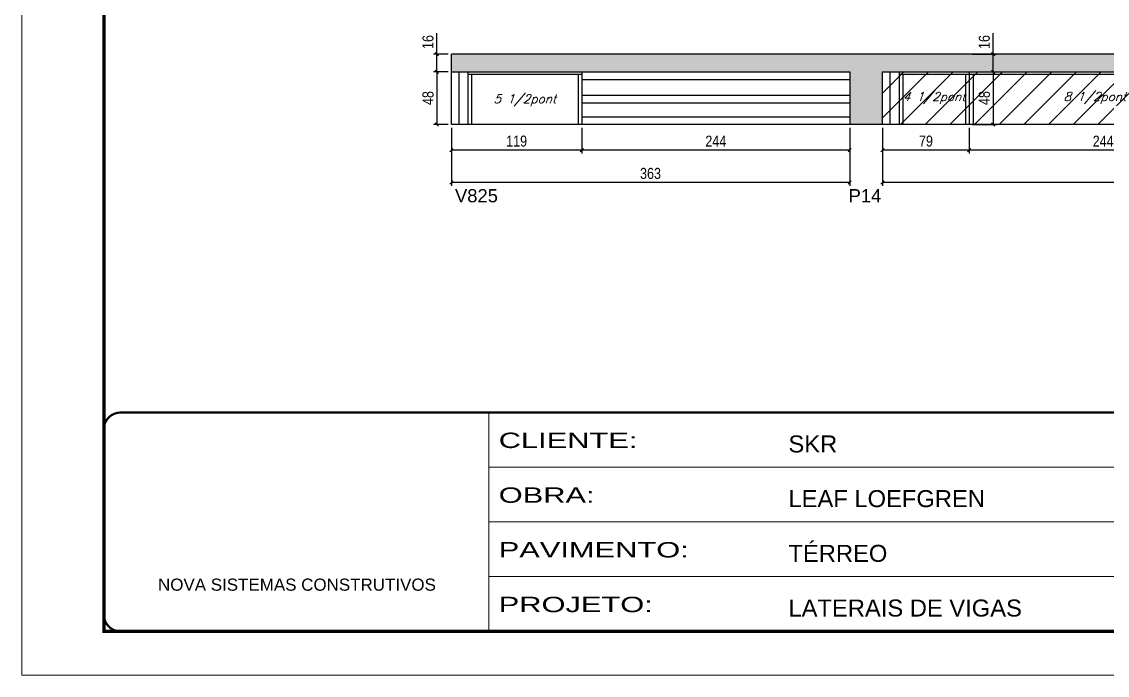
# Model space of a CAD drawing. Extents: x 3309 to 9590, y -2522 to 14608.
# Drawn here: x 4908 to 5897, y 6666 to 7262 of the extents above; entities that cross this region are included whole.
import ezdxf

# ---------------------------------------------------------------- set-up
doc = ezdxf.new("R2010")
doc.units = 0
doc.linetypes.add('CONTINUO', pattern=[0])
doc.linetypes.add('DASHED', pattern=[0.75, 0.5, -0.25])
for name, color, linetype in [('5', 5, 'Continuous'), ('COTA', 241, 'Continuous'), ('Painéis', 200, 'Continuous'), ('SARR_2.2x7', 40, 'Continuous'), ('SARR_3.5x7', 81, 'Continuous'), ('texto', 7, 'Continuous')]:
    doc.layers.add(name, color=color, linetype=linetype)
for name, color, linetype, lineweight in [('Folhas', 255, 'Continuous', 9), ('Hachura', 251, 'Continuous', 9), ('SARRAFO DE PRESSAO', 251, 'DASHED', 9)]:
    doc.layers.add(name, color=color, linetype=linetype, lineweight=lineweight)
doc.styles.add('ARIAL', font='arial.ttf')
doc.styles.add('COTA TECNICA', font='techl___.ttf', dxfattribs={"height": 10})
doc.styles.add('Romans', font='romans.shx')
doc.styles.get("Standard").update_dxf_attribs({"font": 'arial.ttf'})
doc.styles.add('Tecnologia', font='')
doc.styles.get('Tecnologia').set_extended_font_data('Forgotten Futurist')
doc.dimstyles.new('PAINEL', dxfattribs={"dimtxt": 10, "dimasz": 3, "dimexe": 3, "dimexo": 3, "dimgap": 3, "dimtad": 1, "dimdec": 1, "dimzin": 12, "dimdsep": 46, "dimtxsty": 'COTA TECNICA', "dimblk1": 'OBLIQUE', "dimblk2": 'OBLIQUE', "dimsah": 1, "dimcen": 0.9, "dimclrd": 4, "dimclre": 4, "dimclrt": 240, "dimadec": 1, "dimazin": 3, "dimtfac": 1, "dimtdec": 1, "dimtmove": 0, "dimatfit": 3, "dimfxl": 1, "dimtolj": 1, "dimtzin": 12, "dimarcsym": 0})

# ---------------------------------------------------------------- blocks, each defined once
blk = doc.blocks.new('9999999999')
at = {"color": 30, "linetype": 'CONTINUO'}
for p, q in [((98564.56, 34230.21), (98564.56, 34429.45)), ((98564.56, 34379.64), (99583.98, 34379.64)), ((98564.56, 34329.83), (99487.98, 34329.83)), ((98564.56, 34280.02), (99487.98, 34280.02))]:
    blk.add_line(p, q, dxfattribs=at)
at = {"color": 30, "linetype": 'CONTINUO', "const_width": 2}
blk.add_lwpolyline([(99583.98, 34230.21), (99583.98, 34414.45, 0.414214), (99568.98, 34429.45), (98228.98, 34429.45, 0.414214), (98213.98, 34414.45), (98213.98, 34245.21, 0.414214), (98228.98, 34230.21), (99583.98, 34230.21)], format="xyb", dxfattribs=at)
at = {"layer": 'Folhas'}
blk.add_lwpolyline([(98138.98, 34190.21), (99623.98, 34190.21), (99623.98, 35240.21), (98138.98, 35240.21)], close=True, dxfattribs=at)
at = {"layer": 'Folhas', "color": 30, "const_width": 3}
blk.add_lwpolyline([(98213.98, 34230.21), (99583.98, 34230.21), (99583.98, 35200.21), (98213.98, 35200.21)], close=True, dxfattribs=at)
at = {"color": 7, "linetype": 'Continuous', "ltscale": 5, "style": 'ARIAL'}
for s, height, p in [('SKR', 15.483, (98837.68, 34393.13)), ('LEAF LOEFGREN', 15.4829, (98837.68, 34343.32)), ('TÉRREO', 15.483, (98837.68, 34293.51)), ('NOVA SISTEMAS CONSTRUTIVOS', 11.0592, (98263.19, 34267.21)), ('LATERAIS DE VIGAS', 15.4829, (98837.68, 34243.7))]:
    blk.add_text(s, height=height, dxfattribs=at).set_placement(p)
at = {"layer": 'Folhas', "color": 7, "style": 'Tecnologia', "width": 1.5}
for s, p in [('CLIENTE:', (98573.65, 34397.17)), ('OBRA:', (98573.65, 34347.31)), ('PAVIMENTO:', (98573.65, 34297.5)), ('PROJETO:', (98573.65, 34247.69))]:
    blk.add_text(s, height=14, dxfattribs=at).set_placement(p)
blk = doc.blocks.new('_Oblique')
at = {"color": 0, "linetype": 'ByBlock', "lineweight": -2}
blk.add_line((-0.5, -0.5), (0.5, 0.5), dxfattribs=at)
blk = doc.blocks.new('*D2297')
at = {"layer": 'COTA', "color": 4, "lineweight": -2, "transparency": 16777216}
for p, q in [((5692.37, 7165.05), (5692.37, 7112.15)), ((6140.37, 7165.05), (6140.37, 7112.15)), ((6140.37, 7115.15), (5692.37, 7115.15))]:
    blk.add_line(p, q, dxfattribs=at)
at = {"layer": 'Defpoints', "color": 0, "transparency": 16777216}
for p in [(5692.37, 7168.05, 0), (6140.37, 7168.05, 0), (5692.37, 7115.15)]:
    blk.add_point(p, dxfattribs=at)
at = {"layer": 'COTA', "color": 4, "lineweight": -2, "transparency": 16777216, "xscale": 3, "yscale": 3, "zscale": 3, "rotation": 180}
blk.add_blockref('_Oblique', (5692.37, 7115.15), dxfattribs=at)
at = {"layer": 'COTA', "color": 4, "lineweight": -2, "transparency": 16777216, "xscale": 3, "yscale": 3, "zscale": 3}
blk.add_blockref('_Oblique', (6140.37, 7115.15), dxfattribs=at)
at = {"layer": 'COTA', "color": 240, "transparency": 16777216, "insert": (5916.37, 7123.25), "char_height": 10, "attachment_point": 5, "style": 'COTA TECNICA'}
blk.add_mtext('\\A1;448', dxfattribs=at)
blk = doc.blocks.new('*D2298')
at = {"layer": 'COTA', "color": 4, "lineweight": -2, "transparency": 16777216}
for p, q in [((5771.37, 7165.05), (5771.37, 7141.7)), ((6015.37, 7165.05), (6015.37, 7141.7)), ((6015.37, 7144.7), (5771.37, 7144.7))]:
    blk.add_line(p, q, dxfattribs=at)
at = {"layer": 'Defpoints', "color": 0, "transparency": 16777216}
for p in [(5771.37, 7168.05), (6015.37, 7168.05), (5771.37, 7144.7)]:
    blk.add_point(p, dxfattribs=at)
at = {"layer": 'COTA', "color": 4, "lineweight": -2, "transparency": 16777216, "xscale": 3, "yscale": 3, "zscale": 3, "rotation": 180}
blk.add_blockref('_Oblique', (5771.37, 7144.7), dxfattribs=at)
at = {"layer": 'COTA', "color": 4, "lineweight": -2, "transparency": 16777216, "xscale": 3, "yscale": 3, "zscale": 3}
blk.add_blockref('_Oblique', (6015.37, 7144.7), dxfattribs=at)
at = {"layer": 'COTA', "color": 240, "transparency": 16777216, "insert": (5893.37, 7152.78), "char_height": 10, "attachment_point": 5, "style": 'COTA TECNICA'}
blk.add_mtext('\\A1;244', dxfattribs=at)
blk = doc.blocks.new('*D2299')
at = {"layer": 'COTA', "color": 4, "lineweight": -2, "transparency": 16777216}
for p, q in [((5692.37, 7165.05), (5692.37, 7141.7)), ((5771.37, 7165.05), (5771.37, 7141.7)), ((5771.37, 7144.7), (5692.37, 7144.7))]:
    blk.add_line(p, q, dxfattribs=at)
at = {"layer": 'Defpoints', "color": 0, "transparency": 16777216}
for p in [(5692.37, 7168.05), (5771.37, 7168.05), (5692.37, 7144.7)]:
    blk.add_point(p, dxfattribs=at)
at = {"layer": 'COTA', "color": 4, "lineweight": -2, "transparency": 16777216, "xscale": 3, "yscale": 3, "zscale": 3, "rotation": 180}
blk.add_blockref('_Oblique', (5692.37, 7144.7), dxfattribs=at)
at = {"layer": 'COTA', "color": 4, "lineweight": -2, "transparency": 16777216, "xscale": 3, "yscale": 3, "zscale": 3}
blk.add_blockref('_Oblique', (5771.37, 7144.7), dxfattribs=at)
at = {"layer": 'COTA', "color": 240, "transparency": 16777216, "insert": (5731.87, 7152.8), "char_height": 10, "attachment_point": 5, "style": 'COTA TECNICA'}
blk.add_mtext('\\A1;79', dxfattribs=at)
blk = doc.blocks.new('*D2300')
at = {"layer": 'COTA', "color": 4, "lineweight": -2, "transparency": 16777216}
for p, q in [((5299.37, 7165.05), (5299.37, 7112.15)), ((5662.37, 7165.05), (5662.37, 7112.15)), ((5662.37, 7115.15), (5299.37, 7115.15))]:
    blk.add_line(p, q, dxfattribs=at)
at = {"layer": 'Defpoints', "color": 0, "transparency": 16777216}
for p in [(5299.37, 7168.05, 0), (5662.37, 7168.05, 0), (5299.37, 7115.15)]:
    blk.add_point(p, dxfattribs=at)
at = {"layer": 'COTA', "color": 4, "lineweight": -2, "transparency": 16777216, "xscale": 3, "yscale": 3, "zscale": 3, "rotation": 180}
blk.add_blockref('_Oblique', (5299.37, 7115.15), dxfattribs=at)
at = {"layer": 'COTA', "color": 4, "lineweight": -2, "transparency": 16777216, "xscale": 3, "yscale": 3, "zscale": 3}
blk.add_blockref('_Oblique', (5662.37, 7115.15), dxfattribs=at)
at = {"layer": 'COTA', "color": 240, "transparency": 16777216, "insert": (5480.87, 7123.37), "char_height": 10, "attachment_point": 5, "style": 'COTA TECNICA'}
blk.add_mtext('\\A1;363', dxfattribs=at)
blk = doc.blocks.new('*D2301')
at = {"layer": 'COTA', "color": 4, "lineweight": -2, "transparency": 16777216}
for p, q in [((5418.37, 7165.05), (5418.37, 7141.7)), ((5662.37, 7165.05), (5662.37, 7141.7)), ((5662.37, 7144.7), (5418.37, 7144.7))]:
    blk.add_line(p, q, dxfattribs=at)
at = {"layer": 'Defpoints', "color": 0, "transparency": 16777216}
for p in [(5418.37, 7168.05), (5662.37, 7168.05), (5418.37, 7144.7)]:
    blk.add_point(p, dxfattribs=at)
at = {"layer": 'COTA', "color": 4, "lineweight": -2, "transparency": 16777216, "xscale": 3, "yscale": 3, "zscale": 3, "rotation": 180}
blk.add_blockref('_Oblique', (5418.37, 7144.7), dxfattribs=at)
at = {"layer": 'COTA', "color": 4, "lineweight": -2, "transparency": 16777216, "xscale": 3, "yscale": 3, "zscale": 3}
blk.add_blockref('_Oblique', (5662.37, 7144.7), dxfattribs=at)
at = {"layer": 'COTA', "color": 240, "transparency": 16777216, "insert": (5540.37, 7152.78), "char_height": 10, "attachment_point": 5, "style": 'COTA TECNICA'}
blk.add_mtext('\\A1;244', dxfattribs=at)
blk = doc.blocks.new('*D2302')
at = {"layer": 'COTA', "color": 4, "lineweight": -2, "transparency": 16777216}
for p, q in [((5299.37, 7165.05), (5299.37, 7141.7)), ((5418.37, 7165.05), (5418.37, 7141.7)), ((5418.37, 7144.7), (5299.37, 7144.7))]:
    blk.add_line(p, q, dxfattribs=at)
at = {"layer": 'Defpoints', "color": 0, "transparency": 16777216}
for p in [(5299.37, 7168.05), (5418.37, 7168.05), (5299.37, 7144.7)]:
    blk.add_point(p, dxfattribs=at)
at = {"layer": 'COTA', "color": 4, "lineweight": -2, "transparency": 16777216, "xscale": 3, "yscale": 3, "zscale": 3, "rotation": 180}
blk.add_blockref('_Oblique', (5299.37, 7144.7), dxfattribs=at)
at = {"layer": 'COTA', "color": 4, "lineweight": -2, "transparency": 16777216, "xscale": 3, "yscale": 3, "zscale": 3}
blk.add_blockref('_Oblique', (5418.37, 7144.7), dxfattribs=at)
at = {"layer": 'COTA', "color": 240, "transparency": 16777216, "insert": (5358.87, 7152.79), "char_height": 10, "attachment_point": 5, "style": 'COTA TECNICA'}
blk.add_mtext('\\A1;119', dxfattribs=at)
blk = doc.blocks.new('*D2303')
at = {"layer": 'COTA', "color": 4, "lineweight": -2, "transparency": 16777216}
for p, q in [((5296.37, 7216.05), (5283.26, 7216.05)), ((5286.26, 7216.05), (5286.26, 7168.05)), ((5296.37, 7168.05), (5283.26, 7168.05))]:
    blk.add_line(p, q, dxfattribs=at)
at = {"layer": 'Defpoints', "color": 0, "transparency": 16777216}
for p in [(5299.37, 7216.05), (5286.26, 7168.05), (5299.37, 7168.05)]:
    blk.add_point(p, dxfattribs=at)
at = {"layer": 'COTA', "color": 4, "lineweight": -2, "transparency": 16777216, "xscale": 3, "yscale": 3, "zscale": 3}
for p, rotation in [((5286.26, 7216.05), 90), ((5286.26, 7168.05), 270)]:
    blk.add_blockref('_Oblique', p, dxfattribs=dict(at, rotation=rotation))
at = {"layer": 'COTA', "color": 240, "transparency": 16777216, "insert": (5278.17, 7192.05), "char_height": 10, "attachment_point": 5, "rotation": 90, "style": 'COTA TECNICA'}
blk.add_mtext('\\A1;48', dxfattribs=at)
blk = doc.blocks.new('*D2304')
at = {"layer": 'COTA', "color": 4, "lineweight": -2, "transparency": 16777216}
for p, q in [((5286.26, 7232.05), (5286.26, 7251.06)), ((5296.37, 7232.05), (5283.26, 7232.05)), ((5286.26, 7216.05), (5286.26, 7232.05)), ((5296.37, 7216.05), (5283.26, 7216.05))]:
    blk.add_line(p, q, dxfattribs=at)
at = {"layer": 'Defpoints', "color": 0, "transparency": 16777216}
for p in [(5286.26, 7232.05), (5299.37, 7232.05), (5299.37, 7216.05)]:
    blk.add_point(p, dxfattribs=at)
at = {"layer": 'COTA', "color": 4, "lineweight": -2, "transparency": 16777216, "xscale": 3, "yscale": 3, "zscale": 3}
for p, rotation in [((5286.26, 7232.05), 90), ((5286.26, 7216.05), 270)]:
    blk.add_blockref('_Oblique', p, dxfattribs=dict(at, rotation=rotation))
at = {"layer": 'COTA', "color": 240, "transparency": 16777216, "insert": (5278.16, 7243.06), "char_height": 10, "attachment_point": 5, "rotation": 90, "style": 'COTA TECNICA'}
blk.add_mtext('\\A1;16', dxfattribs=at)
blk = doc.blocks.new('*D2305')
at = {"layer": 'COTA', "color": 4, "lineweight": -2, "transparency": 16777216}
for p, q in [((5774.37, 7216.05), (5796.19, 7216.05)), ((5793.19, 7216.05), (5793.19, 7168.05)), ((5774.37, 7168.05), (5796.19, 7168.05))]:
    blk.add_line(p, q, dxfattribs=at)
at = {"layer": 'Defpoints', "color": 0, "transparency": 16777216}
for p in [(5771.37, 7216.05), (5771.37, 7168.05), (5793.19, 7168.05)]:
    blk.add_point(p, dxfattribs=at)
at = {"layer": 'COTA', "color": 4, "lineweight": -2, "transparency": 16777216, "xscale": 3, "yscale": 3, "zscale": 3}
for p, rotation in [((5793.19, 7216.05), 90), ((5793.19, 7168.05), 270)]:
    blk.add_blockref('_Oblique', p, dxfattribs=dict(at, rotation=rotation))
at = {"layer": 'COTA', "color": 240, "transparency": 16777216, "insert": (5785.1, 7192.05), "char_height": 10, "attachment_point": 5, "rotation": 90, "style": 'COTA TECNICA'}
blk.add_mtext('\\A1;48', dxfattribs=at)
blk = doc.blocks.new('*D2306')
at = {"layer": 'COTA', "color": 4, "lineweight": -2, "transparency": 16777216}
for p, q in [((5793.19, 7232.05), (5793.19, 7251.06)), ((5774.37, 7232.05), (5796.19, 7232.05)), ((5793.19, 7216.05), (5793.19, 7232.05)), ((5774.37, 7216.05), (5796.19, 7216.05))]:
    blk.add_line(p, q, dxfattribs=at)
at = {"layer": 'Defpoints', "color": 0, "transparency": 16777216}
for p in [(5771.37, 7232.05), (5793.19, 7232.05), (5771.37, 7216.05)]:
    blk.add_point(p, dxfattribs=at)
at = {"layer": 'COTA', "color": 4, "lineweight": -2, "transparency": 16777216, "xscale": 3, "yscale": 3, "zscale": 3}
for p, rotation in [((5793.19, 7232.05), 90), ((5793.19, 7216.05), 270)]:
    blk.add_blockref('_Oblique', p, dxfattribs=dict(at, rotation=rotation))
at = {"layer": 'COTA', "color": 240, "transparency": 16777216, "insert": (5785.09, 7243.06), "char_height": 10, "attachment_point": 5, "rotation": 90, "style": 'COTA TECNICA'}
blk.add_mtext('\\A1;16', dxfattribs=at)

msp = doc.modelspace()

# ---------------------------------------------------------------- hatches: boundary and pattern name
at = {"layer": 'COTA'}
h = msp.add_hatch(dxfattribs=at)
h.set_pattern_fill('AR-CONC', color=256, scale=0.03)
h.set_pattern_definition([(50, (0, 21.1393), (5.46554, -0.4781726), [0.5715, -6.2865]), (355, (0, 21.1393), (-1.0573026, 5.7317054), [0.4572, -5.0292175]), (100.451445, (0.4555, 21.0994), (4.4082374, 5.2535326), [0.4857003, -5.3427073]), (46.1842, (0, 22.663), (8.132371, -1.26127), [0.85725, -9.42975]), (96.63556, (0.678, 22.558), (7.122124, 7.422784), [0.728551, -8.014068]), (351.18415, (0, 22.663), (7.122124, 7.422784), [0.685799, -7.543792]), (21, (0.762, 22.2823), (4.5484317, -3.067956), [0.5715, -6.2865]), (326, (0.762, 22.2823), (1.854061, 5.525639), [0.4572, -5.0292]), (71.451445, (1.141, 22.0266), (6.4024926, 2.457683), [0.4857003, -5.342698]), (37.5, (0, 21.1393), (0.0926581, 2.53665117), [0, -4.96824, 0, -5.1054, 0, -5.04825]), (7.5, (0, 21.1393), (2.0045899, 3.00541724), [0, -2.91084, 0, -4.85394, 0, -1.92405]), (327.5, (-1.6993, 21.1393), (4.06771786, -0.1718623), [0, -1.905, 0, -5.9436, 0, -7.8867]), (317.5, (-2.4613, 21.1393), (4.4438754, 0.7627947), [0, -2.4765, 0, -3.94716, 0, -5.6007])])
h.paths.add_polyline_path([(5662.37, 7168.05), (5692.37, 7168.05), (5692.37, 7216.05), (6140.37, 7216.05), (6140.37, 7168.05), (6170.37, 7168.05), (6170.37, 7232.05), (5299.37, 7232.05), (5299.37, 7216.05), (5662.37, 7216.05)])
at = {"layer": 'Hachura', "linetype": 'ByBlock'}
h = msp.add_hatch(dxfattribs=at)
h.set_pattern_fill('ANSI31', color=256, scale=5)
h.paths.add_polyline_path([(5692.37, 7216.05), (5692.37, 7168.05), (5771.37, 7168.05), (5771.37, 7216.05)])
h.paths.add_polyline_path([(6015.37, 7168.05), (6015.37, 7216.05), (5771.37, 7216.05), (5771.37, 7168.05)])

# ---------------------------------------------------------------- linework, layer by layer
at = {"layer": 'COTA'}
for p, q in [((6170.37, 7232.05), (5299.37, 7232.05)), ((5299.37, 7216.05), (5299.37, 7232.05)), ((5692.37, 7168.05), (5662.37, 7168.05))]:
    msp.add_line(p, q, dxfattribs=at)
at = {"layer": 'Painéis', "linetype": 'ByBlock'}
for p, q in [((5299.37, 7168.05), (5299.37, 7216.05)), ((5299.37, 7216.05), (5662.37, 7216.05)), ((5418.37, 7216.05), (5418.37, 7168.05)), ((5662.37, 7216.05), (5662.37, 7168.05)), ((5692.37, 7168.05), (5692.37, 7216.05)), ((5692.37, 7216.05), (6140.37, 7216.05)), ((5771.37, 7216.05), (5771.37, 7168.05)), ((5662.37, 7168.05), (5299.37, 7168.05)), ((6140.37, 7168.05), (5692.37, 7168.05))]:
    msp.add_line(p, q, dxfattribs=at)
at = {"layer": 'SARR_2.2x7', "linetype": 'Continuous'}
for p, q in [((5306.37, 7168.05), (5306.37, 7216.05)), ((5314.37, 7213.85), (5418.37, 7213.85)), ((5699.37, 7168.05), (5699.37, 7216.05)), ((5707.37, 7213.85), (5771.37, 7213.85)), ((5771.37, 7213.85), (6000.37, 7213.85)), ((5418.37, 7209.05), (5662.37, 7209.05)), ((5418.37, 7194.59), (5662.37, 7194.59)), ((5418.37, 7187.59), (5662.37, 7187.59)), ((5418.37, 7175.05), (5662.37, 7175.05))]:
    msp.add_line(p, q, dxfattribs=at)
at = {"layer": 'SARR_3.5x7'}
for p, q in [((5314.37, 7216.05), (5314.37, 7168.05)), ((5317.87, 7213.85), (5317.87, 7168.05)), ((5414.87, 7213.85), (5414.87, 7168.05)), ((5707.37, 7216.05), (5707.37, 7168.05)), ((5710.87, 7213.85), (5710.87, 7168.05)), ((5767.87, 7213.85), (5767.87, 7168.05)), ((5774.87, 7213.85), (5774.87, 7168.05))]:
    msp.add_line(p, q, dxfattribs=at)

# ---------------------------------------------------------------- block references
at = {"layer": 'SARRAFO DE PRESSAO', "color": 6, "linetype": 'ByBlock'}
msp.add_blockref('9999999999', (-93231.11, -27523.8), dxfattribs=at)

# ---------------------------------------------------------------- texts
at = {"layer": '5', "linetype": 'Continuous'}
for s, p in [('V825', (5302.71, 7097.14)), ('P14', (5661.37, 7097.14))]:
    msp.add_text(s, height=12, rotation=359.99996, dxfattribs=at).set_placement(p)
at = {"layer": 'texto', "color": 2, "char_height": 8, "attachment_point": 5, "style": 'Romans'}
for s, insert in [('{\\Q19;\\C256;5 1/2pont}', (5366.37, 7190.05)), ('{\\Q19;\\C256;4 1/2pont}', (5739.37, 7192.05)), ('{\\Q19;\\C256;8 1/2pont}', (5885.87, 7192.05))]:
    msp.add_mtext(s, dxfattribs=dict(at, insert=insert))

# ---------------------------------------------------------------- dimensions: what is measured, and where the dimension line sits
at = {"layer": 'COTA'}
for base, p1, p2, angle, picture, middle in [((5286.26, 7232.05), (5299.37, 7216.05), (5299.37, 7232.05), 90, '*D2304', (5278.16, 7243.06)), ((5793.19, 7232.05), (5771.37, 7216.05), (5771.37, 7232.05), 90, '*D2306', (5785.09, 7243.06)), ((5286.26, 7168.05), (5299.37, 7216.05), (5299.37, 7168.05), 90, '*D2303', (5278.17, 7192.05)), ((5793.19, 7168.05), (5771.37, 7216.05), (5771.37, 7168.05), 90, '*D2305', (5785.1, 7192.05)), ((5299.37, 7115.15, 0), (5662.37, 7168.05), (5299.37, 7168.05), 180, '*D2300', (5480.87, 7123.37, 0)), ((5418.37, 7144.7), (5662.37, 7168.05), (5418.37, 7168.05), 180, '*D2301', (5540.37, 7152.78)), ((5692.37, 7115.15, 0), (6140.37, 7168.05), (5692.37, 7168.05), 180, '*D2297', (5916.37, 7123.25, 0)), ((5771.37, 7144.7), (6015.37, 7168.05), (5771.37, 7168.05), 180, '*D2298', (5893.37, 7152.78))]:
    dim = msp.add_linear_dim(base=base, p1=p1, p2=p2, angle=angle, dimstyle='PAINEL', dxfattribs=at)
    dim.commit()
    dim.dimension.update_dxf_attribs({"geometry": picture, "text_midpoint": middle})
for base, p1, p2, picture, middle in [((5299.37, 7144.7), (5418.37, 7168.05), (5299.37, 7168.05), '*D2302', (5358.87, 7152.79)), ((5692.37, 7144.7), (5771.37, 7168.05), (5692.37, 7168.05), '*D2299', (5731.87, 7152.8))]:
    dim = msp.add_linear_dim(base=base, p1=p1, p2=p2, angle=180, dimstyle='PAINEL', override={"dimtmove": 1}, dxfattribs=at)
    dim.commit()
    dim.dimension.update_dxf_attribs({"geometry": picture, "text_midpoint": middle})

doc.saveas('drawing.dxf')
